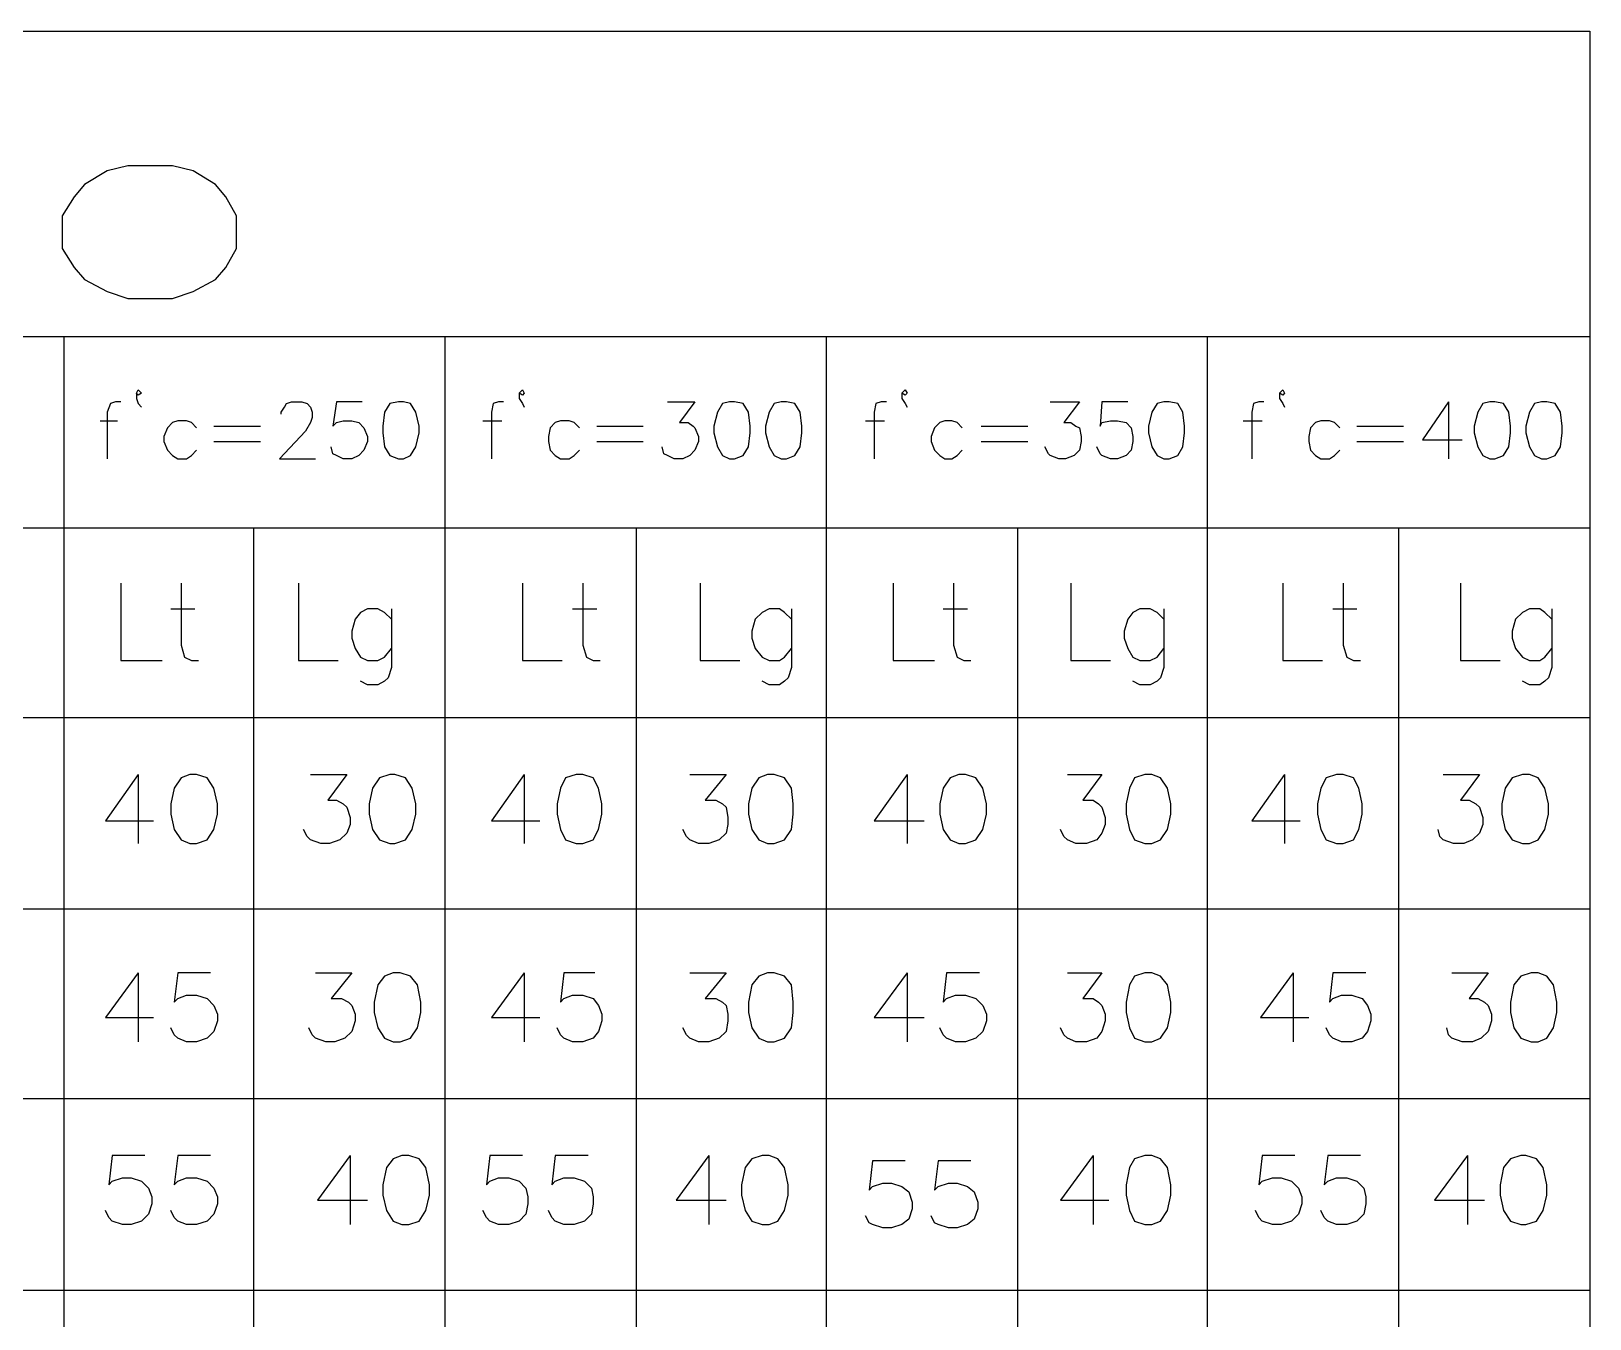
# Model space of a CAD drawing. Header units: metres. Extents: x 2.9 to 42.8, y 1.7 to 28.7.
# Drawn here: x 31.789 to 33.383, y 22.047 to 23.364 of the extents above; entities that cross this region are included whole.
import ezdxf

# ---------------------------------------------------------------- set-up
doc = ezdxf.new("R2010")
doc.units = ezdxf.units.M
doc.layers.add('NEGRO', color=7, linetype='Continuous')

msp = doc.modelspace()

# ---------------------------------------------------------------- linework, layer by layer
at = {"layer": 'NEGRO', "lineweight": -3}
for points in [[(26.3208, 23.3645), (33.3834, 23.3645)], [(33.3834, 23.3645), (33.3834, 17.9035)], [(26.3208, 23.0523), (33.3834, 23.0523)], [(31.8223, 23.0523), (31.8223, 21.2972)], [(32.2121, 23.0523), (32.2121, 21.2972)], [(32.602, 23.0523), (32.602, 21.2972)], [(32.9918, 23.0523), (32.9918, 21.2972)], [(31.8805, 22.9852), (31.8752, 22.9852), (31.8699, 22.9835), (31.8664, 22.9747), (31.8664, 22.927)], [(31.8964, 22.9941), (31.8964, 22.9888), (31.8982, 22.9835), (31.9017, 22.9799)], [(32.0446, 22.9729), (32.0446, 22.9747), (32.0481, 22.9799), (32.0499, 22.9835), (32.0552, 22.9852), (32.0657, 22.9852), (32.071, 22.9835), (32.0746, 22.9799), (32.0763, 22.9747), (32.0763, 22.9694), (32.0746, 22.9641), (32.0693, 22.9553), (32.0428, 22.927), (32.0798, 22.927)], [(32.1275, 22.9852), (32.101, 22.9852), (32.0975, 22.9605), (32.101, 22.9641), (32.1081, 22.9658), (32.1169, 22.9658), (32.1239, 22.9641), (32.1292, 22.9588), (32.1328, 22.95), (32.1328, 22.9447), (32.1292, 22.9358), (32.1239, 22.9306), (32.1169, 22.927), (32.1081, 22.927), (32.101, 22.9306), (32.0975, 22.9323), (32.0957, 22.9394)], [(32.2721, 22.9852), (32.2668, 22.9852), (32.2615, 22.9835), (32.2598, 22.9747), (32.2598, 22.927)], [(32.288, 22.9941), (32.288, 22.9888), (32.2915, 22.9835), (32.2933, 22.9799)], [(32.4397, 22.9852), (32.4679, 22.9852), (32.452, 22.9641), (32.4608, 22.9641), (32.4661, 22.9605), (32.4679, 22.9588), (32.4714, 22.95), (32.4714, 22.9447), (32.4679, 22.9358), (32.4626, 22.9306), (32.4556, 22.927), (32.4467, 22.927), (32.4397, 22.9306), (32.4362, 22.9323), (32.4344, 22.9394)], [(32.6637, 22.9852), (32.6584, 22.9852), (32.6531, 22.9835), (32.6513, 22.9747), (32.6513, 22.927)], [(32.6796, 22.9941), (32.6796, 22.9888), (32.6831, 22.9835), (32.6849, 22.9799)], [(32.8313, 22.9852), (32.8612, 22.9852), (32.8454, 22.9641), (32.8524, 22.9641), (32.8577, 22.9605), (32.8612, 22.9588), (32.863, 22.95), (32.863, 22.9447), (32.8612, 22.9358), (32.856, 22.9306), (32.8471, 22.927), (32.8401, 22.927), (32.8313, 22.9306), (32.8295, 22.9323), (32.826, 22.9394)], [(32.9106, 22.9852), (32.8842, 22.9852), (32.8824, 22.9605), (32.8842, 22.9641), (32.893, 22.9658), (32.9001, 22.9658), (32.9089, 22.9641), (32.9142, 22.9588), (32.9159, 22.95), (32.9159, 22.9447), (32.9142, 22.9358), (32.9089, 22.9306), (32.9001, 22.927), (32.893, 22.927), (32.8842, 22.9306), (32.8824, 22.9323), (32.8789, 22.9394)], [(33.05, 22.9852), (33.0447, 22.9852), (33.0394, 22.9835), (33.0376, 22.9747), (33.0376, 22.927)], [(33.0659, 22.9941), (33.0659, 22.9888), (33.0694, 22.9835), (33.0712, 22.9799)], [(33.2387, 22.9852), (33.2123, 22.9464), (33.2528, 22.9464)], [(33.2387, 22.9852), (33.2387, 22.927)], [(31.8594, 22.9658), (31.877, 22.9658)], [(31.9581, 22.9588), (31.9528, 22.9641), (31.9476, 22.9658), (31.9387, 22.9658), (31.9334, 22.9641), (31.9282, 22.9588), (31.9246, 22.95), (31.9246, 22.9447), (31.9282, 22.9358), (31.9334, 22.9306), (31.9387, 22.927), (31.9476, 22.927), (31.9528, 22.9306), (31.9581, 22.9358)], [(32.2509, 22.9658), (32.2703, 22.9658)], [(32.3497, 22.9588), (32.3444, 22.9641), (32.3391, 22.9658), (32.3303, 22.9658), (32.325, 22.9641), (32.3197, 22.9588), (32.318, 22.95), (32.318, 22.9447), (32.3197, 22.9358), (32.325, 22.9306), (32.3303, 22.927), (32.3391, 22.927), (32.3444, 22.9306), (32.3497, 22.9358)], [(32.6425, 22.9658), (32.6619, 22.9658)], [(32.7413, 22.9588), (32.736, 22.9641), (32.7307, 22.9658), (32.7237, 22.9658), (32.7184, 22.9641), (32.7131, 22.9588), (32.7096, 22.95), (32.7096, 22.9447), (32.7131, 22.9358), (32.7184, 22.9306), (32.7237, 22.927), (32.7307, 22.927), (32.736, 22.9306), (32.7413, 22.9358)], [(33.0288, 22.9658), (33.0482, 22.9658)], [(33.1276, 22.9588), (33.1223, 22.9641), (33.117, 22.9658), (33.1082, 22.9658), (33.1029, 22.9641), (33.0976, 22.9588), (33.0958, 22.95), (33.0958, 22.9447), (33.0976, 22.9358), (33.1029, 22.9306), (33.1082, 22.927), (33.117, 22.927), (33.1223, 22.9306), (33.1276, 22.9358)], [(31.9758, 22.9605), (32.0234, 22.9605)], [(32.3674, 22.9605), (32.415, 22.9605)], [(32.7607, 22.9605), (32.8083, 22.9605)], [(33.1452, 22.9605), (33.1929, 22.9605)], [(31.9758, 22.9447), (32.0234, 22.9447)], [(32.3674, 22.9447), (32.415, 22.9447)], [(32.7607, 22.9447), (32.8083, 22.9447)], [(33.1452, 22.9447), (33.1929, 22.9447)], [(30.6511, 22.8565), (33.3834, 22.8565)], [(32.0163, 22.8565), (32.0163, 21.2972)], [(32.4079, 22.8565), (32.4079, 21.2972)], [(32.7978, 22.8565), (32.7978, 21.2972)], [(33.1876, 22.8565), (33.1876, 21.2972)], [(31.8805, 22.8), (31.8805, 22.7207), (31.9229, 22.7207)], [(31.9423, 22.8), (31.9423, 22.7365), (31.9458, 22.7242), (31.9528, 22.7207), (31.9599, 22.7207)], [(32.0622, 22.8), (32.0622, 22.7207), (32.1028, 22.7207)], [(32.2915, 22.8), (32.2915, 22.7207), (32.3321, 22.7207)], [(32.3533, 22.8), (32.3533, 22.7365), (32.3568, 22.7242), (32.3638, 22.7207), (32.3709, 22.7207)], [(32.4732, 22.8), (32.4732, 22.7207), (32.5138, 22.7207)], [(32.6708, 22.8), (32.6708, 22.7207), (32.7131, 22.7207)], [(32.7325, 22.8), (32.7325, 22.7365), (32.736, 22.7242), (32.7431, 22.7207), (32.7501, 22.7207)], [(32.8524, 22.8), (32.8524, 22.7207), (32.893, 22.7207)], [(33.0694, 22.8), (33.0694, 22.7207), (33.11, 22.7207)], [(33.1311, 22.8), (33.1311, 22.7365), (33.1347, 22.7242), (33.1417, 22.7207), (33.1488, 22.7207)], [(33.2511, 22.8), (33.2511, 22.7207), (33.2916, 22.7207)], [(31.9317, 22.7736), (31.9564, 22.7736)], [(32.1575, 22.763), (32.1504, 22.77), (32.1433, 22.7736), (32.1328, 22.7736), (32.1257, 22.77), (32.1204, 22.763), (32.1169, 22.7506), (32.1169, 22.7436), (32.1204, 22.733), (32.1257, 22.7242), (32.1328, 22.7207), (32.1433, 22.7207), (32.1504, 22.7242), (32.1575, 22.733)], [(32.1575, 22.7736), (32.1575, 22.7136), (32.1539, 22.703), (32.1504, 22.6995), (32.1433, 22.696), (32.1328, 22.696), (32.1257, 22.6995)], [(32.3427, 22.7736), (32.3674, 22.7736)], [(32.5667, 22.763), (32.5596, 22.77), (32.5543, 22.7736), (32.5437, 22.7736), (32.5367, 22.77), (32.5296, 22.763), (32.5261, 22.7506), (32.5261, 22.7436), (32.5296, 22.733), (32.5367, 22.7242), (32.5437, 22.7207), (32.5543, 22.7207), (32.5596, 22.7242), (32.5667, 22.733)], [(32.5667, 22.7736), (32.5667, 22.7136), (32.5632, 22.703), (32.5596, 22.6995), (32.5543, 22.696), (32.5437, 22.696), (32.5367, 22.6995)], [(32.7219, 22.7736), (32.7466, 22.7736)], [(32.9477, 22.763), (32.9406, 22.77), (32.9336, 22.7736), (32.923, 22.7736), (32.9159, 22.77), (32.9106, 22.763), (32.9071, 22.7506), (32.9071, 22.7436), (32.9106, 22.733), (32.9159, 22.7242), (32.923, 22.7207), (32.9336, 22.7207), (32.9406, 22.7242), (32.9477, 22.733)], [(32.9477, 22.7736), (32.9477, 22.7136), (32.9442, 22.703), (32.9406, 22.6995), (32.9336, 22.696), (32.923, 22.696), (32.9159, 22.6995)], [(33.1205, 22.7736), (33.1452, 22.7736)], [(33.3446, 22.763), (33.3375, 22.77), (33.3322, 22.7736), (33.3216, 22.7736), (33.3146, 22.77), (33.3075, 22.763), (33.304, 22.7506), (33.304, 22.7436), (33.3075, 22.733), (33.3146, 22.7242), (33.3216, 22.7207), (33.3322, 22.7207), (33.3375, 22.7242), (33.3446, 22.733)], [(33.3446, 22.7736), (33.3446, 22.7136), (33.341, 22.703), (33.3375, 22.6995), (33.3322, 22.696), (33.3216, 22.696), (33.3146, 22.6995)], [(30.6511, 22.6624), (33.3834, 22.6624)], [(31.8982, 22.6042), (31.8647, 22.5566), (31.914, 22.5566)], [(31.8982, 22.6042), (31.8982, 22.5337)], [(32.0746, 22.6042), (32.1116, 22.6042), (32.0922, 22.5778), (32.101, 22.5778), (32.1081, 22.5743), (32.1116, 22.5707), (32.1151, 22.5601), (32.1151, 22.5531), (32.1116, 22.5443), (32.1045, 22.5372), (32.094, 22.5337), (32.0851, 22.5337), (32.0746, 22.5372), (32.071, 22.5407), (32.0675, 22.5478)], [(32.2933, 22.6042), (32.2598, 22.5566), (32.3092, 22.5566)], [(32.2933, 22.6042), (32.2933, 22.5337)], [(32.4626, 22.6042), (32.4997, 22.6042), (32.4785, 22.5778), (32.4891, 22.5778), (32.4961, 22.5743), (32.4997, 22.5707), (32.5014, 22.5601), (32.5014, 22.5531), (32.4997, 22.5443), (32.4926, 22.5372), (32.482, 22.5337), (32.4714, 22.5337), (32.4626, 22.5372), (32.4591, 22.5407), (32.4556, 22.5478)], [(32.6849, 22.6042), (32.6513, 22.5566), (32.7025, 22.5566)], [(32.6849, 22.6042), (32.6849, 22.5337)], [(32.8489, 22.6042), (32.8842, 22.6042), (32.8648, 22.5778), (32.8754, 22.5778), (32.8807, 22.5743), (32.8842, 22.5707), (32.8877, 22.5601), (32.8877, 22.5531), (32.8842, 22.5443), (32.8789, 22.5372), (32.8683, 22.5337), (32.8577, 22.5337), (32.8489, 22.5372), (32.8454, 22.5407), (32.8418, 22.5478)], [(33.0712, 22.6042), (33.0376, 22.5566), (33.087, 22.5566)], [(33.0712, 22.6042), (33.0712, 22.5337)], [(33.2334, 22.6042), (33.2705, 22.6042), (33.2511, 22.5778), (33.2599, 22.5778), (33.2669, 22.5743), (33.2705, 22.5707), (33.274, 22.5601), (33.274, 22.5531), (33.2705, 22.5443), (33.2634, 22.5372), (33.2546, 22.5337), (33.244, 22.5337), (33.2334, 22.5372), (33.2299, 22.5407), (33.2281, 22.5478)], [(30.6511, 22.4667), (33.3834, 22.4667)], [(31.8982, 22.4014), (31.8647, 22.3555), (31.914, 22.3555)], [(31.8982, 22.4014), (31.8982, 22.3308)], [(31.9722, 22.4014), (31.9387, 22.4014), (31.9352, 22.3714), (31.9387, 22.3749), (31.9476, 22.3785), (31.9581, 22.3785), (31.9687, 22.3749), (31.9758, 22.3679), (31.9793, 22.3591), (31.9793, 22.352), (31.9758, 22.3414), (31.9687, 22.3344), (31.9581, 22.3308), (31.9476, 22.3308), (31.9387, 22.3344), (31.9352, 22.3379), (31.9317, 22.3449)], [(32.0798, 22.4014), (32.1169, 22.4014), (32.0957, 22.3749), (32.1063, 22.3749), (32.1134, 22.3714), (32.1169, 22.3679), (32.1204, 22.3591), (32.1204, 22.352), (32.1169, 22.3414), (32.1098, 22.3344), (32.0993, 22.3308), (32.0904, 22.3308), (32.0798, 22.3344), (32.0763, 22.3379), (32.0728, 22.3449)], [(32.2933, 22.4014), (32.2598, 22.3555), (32.3092, 22.3555)], [(32.2933, 22.4014), (32.2933, 22.3308)], [(32.3656, 22.4014), (32.3338, 22.4014), (32.3303, 22.3714), (32.3338, 22.3749), (32.3427, 22.3785), (32.3533, 22.3785), (32.3638, 22.3749), (32.3691, 22.3679), (32.3727, 22.3591), (32.3727, 22.352), (32.3691, 22.3414), (32.3638, 22.3344), (32.3533, 22.3308), (32.3427, 22.3308), (32.3338, 22.3344), (32.3303, 22.3379), (32.3268, 22.3449)], [(32.4626, 22.4014), (32.4997, 22.4014), (32.4785, 22.3749), (32.4891, 22.3749), (32.4961, 22.3714), (32.4997, 22.3679), (32.5014, 22.3591), (32.5014, 22.352), (32.4997, 22.3414), (32.4926, 22.3344), (32.482, 22.3308), (32.4714, 22.3308), (32.4626, 22.3344), (32.4591, 22.3379), (32.4556, 22.3449)], [(32.6849, 22.4014), (32.6513, 22.3555), (32.7025, 22.3555)], [(32.6849, 22.4014), (32.6849, 22.3308)], [(32.7589, 22.4014), (32.7254, 22.4014), (32.7219, 22.3714), (32.7254, 22.3749), (32.7343, 22.3785), (32.7448, 22.3785), (32.7554, 22.3749), (32.7625, 22.3679), (32.766, 22.3591), (32.766, 22.352), (32.7625, 22.3414), (32.7554, 22.3344), (32.7448, 22.3308), (32.7343, 22.3308), (32.7254, 22.3344), (32.7219, 22.3379), (32.7184, 22.3449)], [(32.8489, 22.4014), (32.8842, 22.4014), (32.8648, 22.3749), (32.8754, 22.3749), (32.8807, 22.3714), (32.8842, 22.3679), (32.8877, 22.3591), (32.8877, 22.352), (32.8842, 22.3414), (32.8789, 22.3344), (32.8683, 22.3308), (32.8577, 22.3308), (32.8489, 22.3344), (32.8454, 22.3379), (32.8418, 22.3449)], [(33.08, 22.4014), (33.0465, 22.3555), (33.0958, 22.3555)], [(33.08, 22.4014), (33.08, 22.3308)], [(33.1541, 22.4014), (33.1205, 22.4014), (33.117, 22.3714), (33.1205, 22.3749), (33.1294, 22.3785), (33.1399, 22.3785), (33.1505, 22.3749), (33.1558, 22.3679), (33.1593, 22.3591), (33.1593, 22.352), (33.1558, 22.3414), (33.1505, 22.3344), (33.1399, 22.3308), (33.1294, 22.3308), (33.1205, 22.3344), (33.117, 22.3379), (33.1135, 22.3449)], [(33.2422, 22.4014), (33.2793, 22.4014), (33.2599, 22.3749), (33.2687, 22.3749), (33.2758, 22.3714), (33.2793, 22.3679), (33.2828, 22.3591), (33.2828, 22.352), (33.2793, 22.3414), (33.2722, 22.3344), (33.2634, 22.3308), (33.2528, 22.3308), (33.2422, 22.3344), (33.2387, 22.3379), (33.237, 22.3449)], [(30.6511, 22.2726), (33.3834, 22.2726)], [(31.9052, 22.2144), (31.8717, 22.2144), (31.8682, 22.1844), (31.8717, 22.188), (31.8823, 22.1915), (31.8911, 22.1915), (31.9017, 22.188), (31.9087, 22.1809), (31.9123, 22.1721), (31.9123, 22.165), (31.9087, 22.1544), (31.9017, 22.1474), (31.8911, 22.1439), (31.8823, 22.1439), (31.8717, 22.1474), (31.8682, 22.1509), (31.8647, 22.158)], [(31.9722, 22.2144), (31.9387, 22.2144), (31.9352, 22.1844), (31.9387, 22.188), (31.9476, 22.1915), (31.9581, 22.1915), (31.9687, 22.188), (31.9758, 22.1809), (31.9793, 22.1721), (31.9793, 22.165), (31.9758, 22.1544), (31.9687, 22.1474), (31.9581, 22.1439), (31.9476, 22.1439), (31.9387, 22.1474), (31.9352, 22.1509), (31.9317, 22.158)], [(32.1151, 22.2144), (32.0816, 22.1686), (32.1328, 22.1686)], [(32.1151, 22.2144), (32.1151, 22.1439)], [(32.2915, 22.2144), (32.258, 22.2144), (32.2545, 22.1844), (32.258, 22.188), (32.2668, 22.1915), (32.2774, 22.1915), (32.288, 22.188), (32.295, 22.1809), (32.2968, 22.1721), (32.2968, 22.165), (32.295, 22.1544), (32.288, 22.1474), (32.2774, 22.1439), (32.2668, 22.1439), (32.258, 22.1474), (32.2545, 22.1509), (32.2509, 22.158)], [(32.3585, 22.2144), (32.325, 22.2144), (32.3215, 22.1844), (32.325, 22.188), (32.3338, 22.1915), (32.3444, 22.1915), (32.355, 22.188), (32.3621, 22.1809), (32.3638, 22.1721), (32.3638, 22.165), (32.3621, 22.1544), (32.355, 22.1474), (32.3444, 22.1439), (32.3338, 22.1439), (32.325, 22.1474), (32.3215, 22.1509), (32.318, 22.158)], [(32.482, 22.2144), (32.4485, 22.1686), (32.4997, 22.1686)], [(32.482, 22.2144), (32.482, 22.1439)], [(32.8754, 22.2144), (32.8418, 22.1686), (32.8912, 22.1686)], [(32.8754, 22.2144), (32.8754, 22.1439)], [(33.0817, 22.2144), (33.0482, 22.2144), (33.0447, 22.1844), (33.0482, 22.188), (33.0588, 22.1915), (33.0676, 22.1915), (33.0782, 22.188), (33.0853, 22.1809), (33.0888, 22.1721), (33.0888, 22.165), (33.0853, 22.1544), (33.0782, 22.1474), (33.0676, 22.1439), (33.0588, 22.1439), (33.0482, 22.1474), (33.0447, 22.1509), (33.0412, 22.158)], [(33.1488, 22.2144), (33.1153, 22.2144), (33.1117, 22.1844), (33.1153, 22.188), (33.1241, 22.1915), (33.1347, 22.1915), (33.1452, 22.188), (33.1523, 22.1809), (33.1541, 22.1721), (33.1541, 22.165), (33.1523, 22.1544), (33.1452, 22.1474), (33.1347, 22.1439), (33.1241, 22.1439), (33.1153, 22.1474), (33.1117, 22.1509), (33.1082, 22.158)], [(33.2581, 22.2144), (33.2246, 22.1686), (33.2758, 22.1686)], [(33.2581, 22.2144), (33.2581, 22.1439)], [(32.6831, 22.2091), (32.6496, 22.2091), (32.6461, 22.1791), (32.6496, 22.1827), (32.6602, 22.1862), (32.669, 22.1862), (32.6796, 22.1827), (32.6866, 22.1774), (32.6902, 22.1668), (32.6902, 22.1597), (32.6866, 22.1492), (32.6796, 22.1439), (32.669, 22.1403), (32.6602, 22.1403), (32.6496, 22.1439), (32.6461, 22.1456), (32.6425, 22.1527)], [(32.7501, 22.2091), (32.7166, 22.2091), (32.7131, 22.1791), (32.7166, 22.1827), (32.7272, 22.1862), (32.736, 22.1862), (32.7466, 22.1827), (32.7537, 22.1774), (32.7572, 22.1668), (32.7572, 22.1597), (32.7537, 22.1492), (32.7466, 22.1439), (32.736, 22.1403), (32.7272, 22.1403), (32.7166, 22.1439), (32.7131, 22.1456), (32.7096, 22.1527)], [(30.6511, 22.0768), (33.3834, 22.0768)]]:
    msp.add_lwpolyline(points, dxfattribs=at)
for points in [[(31.8876, 23.2269), (31.8664, 23.2216), (31.8435, 23.2075), (31.8329, 23.1951), (31.8206, 23.1757), (31.8206, 23.1422), (31.8329, 23.1228), (31.8435, 23.1105), (31.8664, 23.0981), (31.8876, 23.0911), (31.9334, 23.0911), (31.9546, 23.0981), (31.9775, 23.1105), (31.9881, 23.1228), (31.9987, 23.1422), (31.9987, 23.1757), (31.9881, 23.1951), (31.9775, 23.2075), (31.9546, 23.2216), (31.9334, 23.2269)], [(31.8964, 22.9941), (31.8982, 22.9976), (31.9017, 22.9941), (31.8982, 22.9923)], [(32.288, 22.9941), (32.2915, 22.9976), (32.2933, 22.9941), (32.2915, 22.9923)], [(32.6796, 22.9941), (32.6831, 22.9976), (32.6849, 22.9941), (32.6831, 22.9923)], [(33.0659, 22.9941), (33.0694, 22.9976), (33.0712, 22.9941), (33.0694, 22.9923)], [(32.1645, 22.9852), (32.1557, 22.9835), (32.1504, 22.9747), (32.1486, 22.9605), (32.1486, 22.9535), (32.1504, 22.9394), (32.1557, 22.9306), (32.1645, 22.927), (32.1698, 22.927), (32.1769, 22.9306), (32.1822, 22.9394), (32.1857, 22.9535), (32.1857, 22.9605), (32.1822, 22.9747), (32.1769, 22.9835), (32.1698, 22.9852)], [(32.5032, 22.9852), (32.4961, 22.9835), (32.4908, 22.9747), (32.4873, 22.9605), (32.4873, 22.9535), (32.4908, 22.9394), (32.4961, 22.9306), (32.5032, 22.927), (32.5085, 22.927), (32.5173, 22.9306), (32.5226, 22.9394), (32.5243, 22.9535), (32.5243, 22.9605), (32.5226, 22.9747), (32.5173, 22.9835), (32.5085, 22.9852)], [(32.5561, 22.9852), (32.549, 22.9835), (32.5437, 22.9747), (32.5402, 22.9605), (32.5402, 22.9535), (32.5437, 22.9394), (32.549, 22.9306), (32.5561, 22.927), (32.5614, 22.927), (32.5702, 22.9306), (32.5755, 22.9394), (32.5773, 22.9535), (32.5773, 22.9605), (32.5755, 22.9747), (32.5702, 22.9835), (32.5614, 22.9852)], [(32.9477, 22.9852), (32.9406, 22.9835), (32.9353, 22.9747), (32.9318, 22.9605), (32.9318, 22.9535), (32.9353, 22.9394), (32.9406, 22.9306), (32.9477, 22.927), (32.953, 22.927), (32.9618, 22.9306), (32.9671, 22.9394), (32.9688, 22.9535), (32.9688, 22.9605), (32.9671, 22.9747), (32.9618, 22.9835), (32.953, 22.9852)], [(33.2811, 22.9852), (33.274, 22.9835), (33.2687, 22.9747), (33.2652, 22.9605), (33.2652, 22.9535), (33.2687, 22.9394), (33.274, 22.9306), (33.2811, 22.927), (33.2863, 22.927), (33.2952, 22.9306), (33.3005, 22.9394), (33.3022, 22.9535), (33.3022, 22.9605), (33.3005, 22.9747), (33.2952, 22.9835), (33.2863, 22.9852)], [(33.334, 22.9852), (33.3269, 22.9835), (33.3216, 22.9747), (33.3181, 22.9605), (33.3181, 22.9535), (33.3216, 22.9394), (33.3269, 22.9306), (33.334, 22.927), (33.3393, 22.927), (33.3481, 22.9306), (33.3534, 22.9394), (33.3551, 22.9535), (33.3551, 22.9605), (33.3534, 22.9747), (33.3481, 22.9835), (33.3393, 22.9852)], [(31.9511, 22.6042), (31.9423, 22.6007), (31.9352, 22.5901), (31.9317, 22.5743), (31.9317, 22.5637), (31.9352, 22.5478), (31.9423, 22.5372), (31.9511, 22.5337), (31.9581, 22.5337), (31.9687, 22.5372), (31.9758, 22.5478), (31.9793, 22.5637), (31.9793, 22.5743), (31.9758, 22.5901), (31.9687, 22.6007), (31.9581, 22.6042)], [(32.1557, 22.6042), (32.1451, 22.6007), (32.1381, 22.5901), (32.1345, 22.5743), (32.1345, 22.5637), (32.1381, 22.5478), (32.1451, 22.5372), (32.1557, 22.5337), (32.161, 22.5337), (32.1716, 22.5372), (32.1786, 22.5478), (32.1822, 22.5637), (32.1822, 22.5743), (32.1786, 22.5901), (32.1716, 22.6007), (32.161, 22.6042)], [(32.3462, 22.6042), (32.3356, 22.6007), (32.3303, 22.5901), (32.3268, 22.5743), (32.3268, 22.5637), (32.3303, 22.5478), (32.3356, 22.5372), (32.3462, 22.5337), (32.3533, 22.5337), (32.3638, 22.5372), (32.3691, 22.5478), (32.3727, 22.5637), (32.3727, 22.5743), (32.3691, 22.5901), (32.3638, 22.6007), (32.3533, 22.6042)], [(32.542, 22.6042), (32.5332, 22.6007), (32.5261, 22.5901), (32.5226, 22.5743), (32.5226, 22.5637), (32.5261, 22.5478), (32.5332, 22.5372), (32.542, 22.5337), (32.549, 22.5337), (32.5596, 22.5372), (32.5667, 22.5478), (32.5684, 22.5637), (32.5684, 22.5743), (32.5667, 22.5901), (32.5596, 22.6007), (32.549, 22.6042)], [(32.7378, 22.6042), (32.729, 22.6007), (32.7219, 22.5901), (32.7184, 22.5743), (32.7184, 22.5637), (32.7219, 22.5478), (32.729, 22.5372), (32.7378, 22.5337), (32.7448, 22.5337), (32.7554, 22.5372), (32.7625, 22.5478), (32.766, 22.5637), (32.766, 22.5743), (32.7625, 22.5901), (32.7554, 22.6007), (32.7448, 22.6042)], [(32.9283, 22.6042), (32.9177, 22.6007), (32.9124, 22.5901), (32.9089, 22.5743), (32.9089, 22.5637), (32.9124, 22.5478), (32.9177, 22.5372), (32.9283, 22.5337), (32.9353, 22.5337), (32.9442, 22.5372), (32.9512, 22.5478), (32.9547, 22.5637), (32.9547, 22.5743), (32.9512, 22.5901), (32.9442, 22.6007), (32.9353, 22.6042)], [(33.1241, 22.6042), (33.1135, 22.6007), (33.1082, 22.5901), (33.1047, 22.5743), (33.1047, 22.5637), (33.1082, 22.5478), (33.1135, 22.5372), (33.1241, 22.5337), (33.1311, 22.5337), (33.1417, 22.5372), (33.147, 22.5478), (33.1505, 22.5637), (33.1505, 22.5743), (33.147, 22.5901), (33.1417, 22.6007), (33.1311, 22.6042)], [(33.3146, 22.6042), (33.304, 22.6007), (33.2969, 22.5901), (33.2934, 22.5743), (33.2934, 22.5637), (33.2969, 22.5478), (33.304, 22.5372), (33.3146, 22.5337), (33.3216, 22.5337), (33.3304, 22.5372), (33.3375, 22.5478), (33.341, 22.5637), (33.341, 22.5743), (33.3375, 22.5901), (33.3304, 22.6007), (33.3216, 22.6042)], [(32.1592, 22.4014), (32.1504, 22.3979), (32.1433, 22.389), (32.1398, 22.3714), (32.1398, 22.3608), (32.1433, 22.3449), (32.1504, 22.3344), (32.1592, 22.3308), (32.1663, 22.3308), (32.1769, 22.3344), (32.1839, 22.3449), (32.1874, 22.3608), (32.1874, 22.3714), (32.1839, 22.389), (32.1769, 22.3979), (32.1663, 22.4014)], [(32.542, 22.4014), (32.5332, 22.3979), (32.5261, 22.389), (32.5226, 22.3714), (32.5226, 22.3608), (32.5261, 22.3449), (32.5332, 22.3344), (32.542, 22.3308), (32.549, 22.3308), (32.5596, 22.3344), (32.5667, 22.3449), (32.5684, 22.3608), (32.5684, 22.3714), (32.5667, 22.389), (32.5596, 22.3979), (32.549, 22.4014)], [(32.9283, 22.4014), (32.9177, 22.3979), (32.9124, 22.389), (32.9089, 22.3714), (32.9089, 22.3608), (32.9124, 22.3449), (32.9177, 22.3344), (32.9283, 22.3308), (32.9353, 22.3308), (32.9442, 22.3344), (32.9512, 22.3449), (32.9547, 22.3608), (32.9547, 22.3714), (32.9512, 22.389), (32.9442, 22.3979), (32.9353, 22.4014)], [(33.3234, 22.4014), (33.3128, 22.3979), (33.3058, 22.389), (33.3022, 22.3714), (33.3022, 22.3608), (33.3058, 22.3449), (33.3128, 22.3344), (33.3234, 22.3308), (33.3304, 22.3308), (33.3393, 22.3344), (33.3463, 22.3449), (33.3498, 22.3608), (33.3498, 22.3714), (33.3463, 22.389), (33.3393, 22.3979), (33.3304, 22.4014)], [(32.168, 22.2144), (32.1592, 22.2109), (32.1522, 22.2021), (32.1486, 22.1844), (32.1486, 22.1738), (32.1522, 22.158), (32.1592, 22.1474), (32.168, 22.1439), (32.1751, 22.1439), (32.1857, 22.1474), (32.1927, 22.158), (32.1963, 22.1738), (32.1963, 22.1844), (32.1927, 22.2021), (32.1857, 22.2109), (32.1751, 22.2144)], [(32.5367, 22.2144), (32.5261, 22.2109), (32.5191, 22.2021), (32.5155, 22.1844), (32.5155, 22.1738), (32.5191, 22.158), (32.5261, 22.1474), (32.5367, 22.1439), (32.5437, 22.1439), (32.5526, 22.1474), (32.5596, 22.158), (32.5632, 22.1738), (32.5632, 22.1844), (32.5596, 22.2021), (32.5526, 22.2109), (32.5437, 22.2144)], [(32.9283, 22.2144), (32.9177, 22.2109), (32.9124, 22.2021), (32.9089, 22.1844), (32.9089, 22.1738), (32.9124, 22.158), (32.9177, 22.1474), (32.9283, 22.1439), (32.9353, 22.1439), (32.9442, 22.1474), (32.9512, 22.158), (32.9547, 22.1738), (32.9547, 22.1844), (32.9512, 22.2021), (32.9442, 22.2109), (32.9353, 22.2144)], [(33.3128, 22.2144), (33.3022, 22.2109), (33.2952, 22.2021), (33.2916, 22.1844), (33.2916, 22.1738), (33.2952, 22.158), (33.3022, 22.1474), (33.3128, 22.1439), (33.3181, 22.1439), (33.3287, 22.1474), (33.3357, 22.158), (33.3393, 22.1738), (33.3393, 22.1844), (33.3357, 22.2021), (33.3287, 22.2109), (33.3181, 22.2144)]]:
    msp.add_lwpolyline(points, close=True, dxfattribs=at)

doc.saveas('drawing.dxf')
